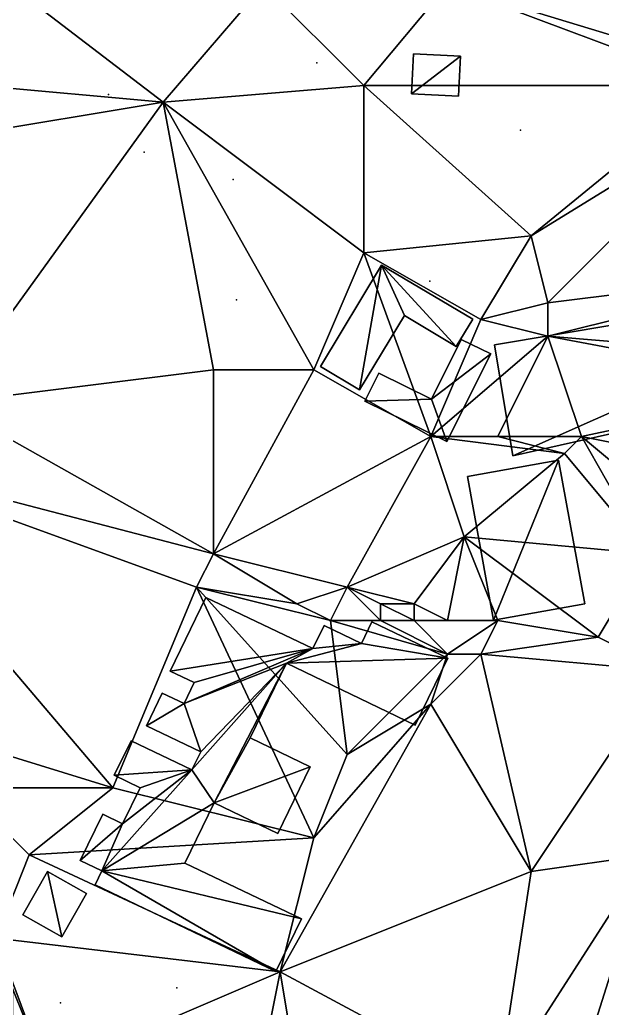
# Model space of a CAD drawing. Header units: metres. Extents: x -1103 to 901, y -902 to 905.
# Drawn here: x -987.1 to -917.5, y 541.6 to 659.9 of the extents above; entities that cross this region are included whole.
import ezdxf

# ---------------------------------------------------------------- set-up
doc = ezdxf.new("R2010")
doc.units = ezdxf.units.M
for name, color, linetype in [('OSM_BUILDING_FOOTPRINTS', 7, 'CONTINUOUS'), ('OSM_BUILDING_ROOFS', 1, 'CONTINUOUS'), ('OSM_BUILDING_WALLS', 8, 'CONTINUOUS'), ('OSM_TERRAIN', 3, 'CONTINUOUS'), ('OSM_TREES', 3, 'CONTINUOUS')]:
    doc.layers.add(name, color=color, linetype=linetype)

msp = doc.modelspace()

# ---------------------------------------------------------------- linework, layer by layer
at = {"layer": 'OSM_BUILDING_FOOTPRINTS'}
for points in [[(-940.06, 655.79, 11.07), (-934.46, 655.52, 11.07), (-934.69, 650.74, 11.07), (-940.3, 651, 11.07), (-940.06, 655.79, 11.07)], [(-943.88, 630.52, 11.87), (-932.99, 624.06, 11.87), (-934.96, 620.79, 11.87), (-941.16, 624.48, 11.87), (-946.51, 615.59, 11.87), (-951.2, 618.37, 11.87), (-943.88, 630.52, 11.87)], [(-930.37, 620.99, 12.12), (-878.78, 629.64, 12.12), (-876.6, 617.9, 12.12), (-892.84, 614.93, 12.12), (-890.7, 603.35, 12.12), (-909.06, 599.98, 12.12), (-911.2, 611.51, 12.12), (-928.2, 607.7, 12.12), (-930.37, 620.99, 12.12)], [(-934.37, 621.63, 11.91), (-930.83, 619.89, 11.91), (-936.07, 609.4, 11.91), (-945.88, 614.23, 11.91), (-944.21, 617.57, 11.91), (-937.93, 614.49, 11.91), (-934.37, 621.63, 11.91)], [(-933.63, 605.22, 12.85), (-922.72, 607.17, 12.85), (-919.6, 589.99, 12.85), (-930.51, 588.04, 12.85), (-933.63, 605.22, 12.85)], [(-964.89, 590.77, 14.65), (-969.17, 581.96, 14.65), (-966.28, 580.58, 14.65), (-967.5, 578.07, 14.65), (-970.1, 579.3, 14.65), (-972, 575.39, 14.65), (-965.51, 572.28, 14.65), (-966.56, 570.13, 14.65), (-973.84, 573.62, 14.65), (-975.86, 569.5, 14.65), (-972.74, 568, 14.65), (-974.84, 563.68, 14.65), (-977.23, 564.83, 14.65), (-979.91, 559.31, 14.65), (-977.33, 558.06, 14.65), (-978.13, 556.39, 14.65), (-956.51, 546.02, 14.65), (-953.45, 552.31, 14.65), (-967.4, 559, 14.65), (-963.89, 566.19, 14.65), (-956.29, 562.54, 14.65), (-952.41, 570.52, 14.65), (-959.6, 573.98, 14.65), (-955.27, 582.89, 14.65), (-939.89, 575.5, 14.65), (-935.98, 583.52, 14.65), (-945.04, 587.85, 14.65), (-946.3, 585.26, 14.65), (-950.75, 587.4, 14.65), (-952.1, 584.64, 14.65), (-964.89, 590.77, 14.65)], [(-986.78, 552.81, 14.88), (-983.84, 557.98, 14.88), (-979.15, 555.36, 14.88), (-982.1, 550.18, 14.88), (-986.78, 552.81, 14.88)]]:
    msp.add_polyline3d(points, close=True, dxfattribs=at)
at = {"layer": 'OSM_BUILDING_ROOFS'}
for points in [[(-934.46, 655.52, 16.27), (-940.06, 655.79, 16.27), (-940.3, 651, 16.27)], [(-934.46, 655.52, 16.27), (-940.3, 651, 16.27), (-934.69, 650.74, 16.27)], [(-943.88, 630.52, 17.07), (-951.2, 618.37, 17.07), (-946.51, 615.59, 17.07)], [(-943.88, 630.52, 17.07), (-946.51, 615.59, 17.07), (-941.16, 624.48, 17.07)], [(-943.88, 630.52, 17.07), (-941.16, 624.48, 17.07), (-934.96, 620.79, 17.07)], [(-943.88, 630.52, 17.07), (-934.96, 620.79, 17.07), (-932.99, 624.06, 17.07)], [(-878.78, 629.64, 23.71), (-930.37, 620.99, 23.71), (-928.2, 607.7, 23.71)], [(-878.78, 629.64, 23.71), (-928.2, 607.7, 23.71), (-911.2, 611.51, 23.71)], [(-930.83, 619.89, 17.11), (-934.37, 621.63, 17.11), (-937.93, 614.49, 17.11)], [(-937.93, 614.49, 17.11), (-936.07, 609.4, 17.11), (-930.83, 619.89, 17.11)], [(-937.93, 614.49, 17.11), (-944.21, 617.57, 17.11), (-945.88, 614.23, 17.11)], [(-937.93, 614.49, 17.11), (-945.88, 614.23, 17.11), (-936.07, 609.4, 17.11)], [(-922.72, 607.17, 24.45), (-933.63, 605.22, 24.45), (-930.51, 588.04, 24.45)], [(-922.72, 607.17, 24.45), (-930.51, 588.04, 24.45), (-919.6, 589.99, 24.45)], [(-952.1, 584.64, 26.25), (-964.89, 590.77, 26.25), (-969.17, 581.96, 26.25)], [(-935.98, 583.52, 26.25), (-945.04, 587.85, 26.25), (-946.3, 585.26, 26.25)], [(-946.3, 585.26, 26.25), (-950.75, 587.4, 26.25), (-952.1, 584.64, 26.25)], [(-955.27, 582.89, 26.25), (-935.98, 583.52, 26.25), (-946.3, 585.26, 26.25)], [(-955.27, 582.89, 26.25), (-946.3, 585.26, 26.25), (-952.1, 584.64, 26.25)], [(-952.1, 584.64, 26.25), (-969.17, 581.96, 26.25), (-966.28, 580.58, 26.25)], [(-952.1, 584.64, 26.25), (-966.28, 580.58, 26.25), (-967.5, 578.07, 26.25)], [(-955.27, 582.89, 26.25), (-952.1, 584.64, 26.25), (-967.5, 578.07, 26.25)], [(-955.27, 582.89, 26.25), (-967.5, 578.07, 26.25), (-965.51, 572.28, 26.25)], [(-966.56, 570.13, 26.25), (-963.89, 566.19, 26.25), (-955.27, 582.89, 26.25)], [(-955.27, 582.89, 26.25), (-965.51, 572.28, 26.25), (-966.56, 570.13, 26.25)], [(-963.89, 566.19, 26.25), (-959.6, 573.98, 26.25), (-955.27, 582.89, 26.25)], [(-955.27, 582.89, 26.25), (-939.89, 575.5, 26.25), (-935.98, 583.52, 26.25)], [(-967.5, 578.07, 26.25), (-970.1, 579.3, 26.25), (-972, 575.39, 26.25)], [(-967.5, 578.07, 26.25), (-972, 575.39, 26.25), (-965.51, 572.28, 26.25)], [(-966.56, 570.13, 26.25), (-973.84, 573.62, 26.25), (-975.86, 569.5, 26.25)], [(-963.89, 566.19, 26.25), (-952.41, 570.52, 26.25), (-959.6, 573.98, 26.25)], [(-966.56, 570.13, 26.25), (-974.84, 563.68, 26.25), (-977.33, 558.06, 26.25)], [(-966.56, 570.13, 26.25), (-977.33, 558.06, 26.25), (-963.89, 566.19, 26.25)], [(-966.56, 570.13, 26.25), (-975.86, 569.5, 26.25), (-972.74, 568, 26.25)], [(-966.56, 570.13, 26.25), (-972.74, 568, 26.25), (-974.84, 563.68, 26.25)], [(-963.89, 566.19, 26.25), (-956.29, 562.54, 26.25), (-952.41, 570.52, 26.25)], [(-977.33, 558.06, 26.25), (-967.4, 559, 26.25), (-963.89, 566.19, 26.25)], [(-974.84, 563.68, 26.25), (-977.23, 564.83, 26.25), (-979.91, 559.31, 26.25)], [(-974.84, 563.68, 26.25), (-979.91, 559.31, 26.25), (-977.33, 558.06, 26.25)], [(-977.33, 558.06, 26.25), (-978.13, 556.39, 26.25), (-956.51, 546.02, 26.25)], [(-977.33, 558.06, 26.25), (-953.45, 552.31, 26.25), (-967.4, 559, 26.25)], [(-977.33, 558.06, 26.25), (-956.51, 546.02, 26.25), (-953.45, 552.31, 26.25)], [(-983.84, 557.98, 20.08), (-986.78, 552.81, 20.08), (-982.1, 550.18, 20.08)], [(-983.84, 557.98, 20.08), (-982.1, 550.18, 20.08), (-979.15, 555.36, 20.08)]]:
    msp.add_3dface(points, dxfattribs=at)
at = {"layer": 'OSM_BUILDING_WALLS'}
for points in [[(-940.06, 655.79, 11.07), (-940.3, 651, 11.07), (-940.3, 651, 16.27)], [(-940.06, 655.79, 11.07), (-940.3, 651, 16.27), (-940.06, 655.79, 16.27)], [(-934.46, 655.52, 11.07), (-940.06, 655.79, 11.07), (-940.06, 655.79, 16.27)], [(-934.46, 655.52, 11.07), (-940.06, 655.79, 16.27), (-934.46, 655.52, 16.27)], [(-934.69, 650.74, 11.07), (-934.46, 655.52, 11.07), (-934.46, 655.52, 16.27)], [(-934.69, 650.74, 11.07), (-934.46, 655.52, 16.27), (-934.69, 650.74, 16.27)], [(-940.3, 651, 11.07), (-934.69, 650.74, 11.07), (-934.69, 650.74, 16.27)], [(-940.3, 651, 11.07), (-934.69, 650.74, 16.27), (-940.3, 651, 16.27)], [(-943.88, 630.52, 11.87), (-951.2, 618.37, 11.87), (-951.2, 618.37, 17.07)], [(-943.88, 630.52, 11.87), (-951.2, 618.37, 17.07), (-943.88, 630.52, 17.07)], [(-932.99, 624.06, 11.87), (-943.88, 630.52, 11.87), (-943.88, 630.52, 17.07)], [(-932.99, 624.06, 11.87), (-943.88, 630.52, 17.07), (-932.99, 624.06, 17.07)], [(-878.78, 629.64, 12.12), (-930.37, 620.99, 12.12), (-930.37, 620.99, 23.71)], [(-878.78, 629.64, 12.12), (-930.37, 620.99, 23.71), (-878.78, 629.64, 23.71)], [(-946.51, 615.59, 11.87), (-941.16, 624.48, 11.87), (-941.16, 624.48, 17.07)], [(-946.51, 615.59, 11.87), (-941.16, 624.48, 17.07), (-946.51, 615.59, 17.07)], [(-941.16, 624.48, 11.87), (-934.96, 620.79, 11.87), (-934.96, 620.79, 17.07)], [(-941.16, 624.48, 11.87), (-934.96, 620.79, 17.07), (-941.16, 624.48, 17.07)], [(-934.96, 620.79, 11.87), (-932.99, 624.06, 11.87), (-932.99, 624.06, 17.07)], [(-934.96, 620.79, 11.87), (-932.99, 624.06, 17.07), (-934.96, 620.79, 17.07)], [(-934.37, 621.63, 11.91), (-937.93, 614.49, 11.91), (-937.93, 614.49, 17.11)], [(-934.37, 621.63, 11.91), (-937.93, 614.49, 17.11), (-934.37, 621.63, 17.11)], [(-930.83, 619.89, 11.91), (-934.37, 621.63, 11.91), (-934.37, 621.63, 17.11)], [(-930.83, 619.89, 11.91), (-934.37, 621.63, 17.11), (-930.83, 619.89, 17.11)], [(-930.37, 620.99, 12.12), (-928.2, 607.7, 12.12), (-928.2, 607.7, 23.71)], [(-930.37, 620.99, 12.12), (-928.2, 607.7, 23.71), (-930.37, 620.99, 23.71)], [(-936.07, 609.4, 11.91), (-930.83, 619.89, 11.91), (-930.83, 619.89, 17.11)], [(-936.07, 609.4, 11.91), (-930.83, 619.89, 17.11), (-936.07, 609.4, 17.11)], [(-951.2, 618.37, 11.87), (-946.51, 615.59, 11.87), (-946.51, 615.59, 17.07)], [(-951.2, 618.37, 11.87), (-946.51, 615.59, 17.07), (-951.2, 618.37, 17.07)], [(-944.21, 617.57, 11.91), (-945.88, 614.23, 11.91), (-945.88, 614.23, 17.11)], [(-944.21, 617.57, 11.91), (-945.88, 614.23, 17.11), (-944.21, 617.57, 17.11)], [(-937.93, 614.49, 11.91), (-944.21, 617.57, 11.91), (-944.21, 617.57, 17.11)], [(-937.93, 614.49, 11.91), (-944.21, 617.57, 17.11), (-937.93, 614.49, 17.11)], [(-945.88, 614.23, 11.91), (-936.07, 609.4, 11.91), (-936.07, 609.4, 17.11)], [(-945.88, 614.23, 11.91), (-936.07, 609.4, 17.11), (-945.88, 614.23, 17.11)], [(-928.2, 607.7, 12.12), (-911.2, 611.51, 12.12), (-911.2, 611.51, 23.71)], [(-928.2, 607.7, 12.12), (-911.2, 611.51, 23.71), (-928.2, 607.7, 23.71)], [(-922.72, 607.17, 12.85), (-933.63, 605.22, 12.85), (-933.63, 605.22, 24.45)], [(-922.72, 607.17, 12.85), (-933.63, 605.22, 24.45), (-922.72, 607.17, 24.45)], [(-919.6, 589.99, 12.85), (-922.72, 607.17, 12.85), (-922.72, 607.17, 24.45)], [(-919.6, 589.99, 12.85), (-922.72, 607.17, 24.45), (-919.6, 589.99, 24.45)], [(-933.63, 605.22, 12.85), (-930.51, 588.04, 12.85), (-930.51, 588.04, 24.45)], [(-933.63, 605.22, 12.85), (-930.51, 588.04, 24.45), (-933.63, 605.22, 24.45)], [(-964.89, 590.77, 14.65), (-969.17, 581.96, 14.65), (-969.17, 581.96, 26.25)], [(-964.89, 590.77, 14.65), (-969.17, 581.96, 26.25), (-964.89, 590.77, 26.25)], [(-952.1, 584.64, 14.65), (-964.89, 590.77, 14.65), (-964.89, 590.77, 26.25)], [(-952.1, 584.64, 14.65), (-964.89, 590.77, 26.25), (-952.1, 584.64, 26.25)], [(-930.51, 588.04, 12.85), (-919.6, 589.99, 12.85), (-919.6, 589.99, 24.45)], [(-930.51, 588.04, 12.85), (-919.6, 589.99, 24.45), (-930.51, 588.04, 24.45)], [(-945.04, 587.85, 14.65), (-946.3, 585.26, 14.65), (-946.3, 585.26, 26.25)], [(-945.04, 587.85, 14.65), (-946.3, 585.26, 26.25), (-945.04, 587.85, 26.25)], [(-935.98, 583.52, 14.65), (-945.04, 587.85, 14.65), (-945.04, 587.85, 26.25)], [(-935.98, 583.52, 14.65), (-945.04, 587.85, 26.25), (-935.98, 583.52, 26.25)], [(-950.75, 587.4, 14.65), (-952.1, 584.64, 14.65), (-952.1, 584.64, 26.25)], [(-950.75, 587.4, 14.65), (-952.1, 584.64, 26.25), (-950.75, 587.4, 26.25)], [(-946.3, 585.26, 14.65), (-950.75, 587.4, 14.65), (-950.75, 587.4, 26.25)], [(-946.3, 585.26, 14.65), (-950.75, 587.4, 26.25), (-946.3, 585.26, 26.25)], [(-959.6, 573.98, 14.65), (-955.27, 582.89, 14.65), (-955.27, 582.89, 26.25)], [(-959.6, 573.98, 14.65), (-955.27, 582.89, 26.25), (-959.6, 573.98, 26.25)], [(-955.27, 582.89, 14.65), (-939.89, 575.5, 14.65), (-939.89, 575.5, 26.25)], [(-955.27, 582.89, 14.65), (-939.89, 575.5, 26.25), (-955.27, 582.89, 26.25)], [(-939.89, 575.5, 14.65), (-935.98, 583.52, 14.65), (-935.98, 583.52, 26.25)], [(-939.89, 575.5, 14.65), (-935.98, 583.52, 26.25), (-939.89, 575.5, 26.25)], [(-969.17, 581.96, 14.65), (-966.28, 580.58, 14.65), (-966.28, 580.58, 26.25)], [(-969.17, 581.96, 14.65), (-966.28, 580.58, 26.25), (-969.17, 581.96, 26.25)], [(-966.28, 580.58, 14.65), (-967.5, 578.07, 14.65), (-967.5, 578.07, 26.25)], [(-966.28, 580.58, 14.65), (-967.5, 578.07, 26.25), (-966.28, 580.58, 26.25)], [(-970.1, 579.3, 14.65), (-972, 575.39, 14.65), (-972, 575.39, 26.25)], [(-970.1, 579.3, 14.65), (-972, 575.39, 26.25), (-970.1, 579.3, 26.25)], [(-967.5, 578.07, 14.65), (-970.1, 579.3, 14.65), (-970.1, 579.3, 26.25)], [(-967.5, 578.07, 14.65), (-970.1, 579.3, 26.25), (-967.5, 578.07, 26.25)], [(-972, 575.39, 14.65), (-965.51, 572.28, 14.65), (-965.51, 572.28, 26.25)], [(-972, 575.39, 14.65), (-965.51, 572.28, 26.25), (-972, 575.39, 26.25)], [(-973.84, 573.62, 14.65), (-975.86, 569.5, 14.65), (-975.86, 569.5, 26.25)], [(-973.84, 573.62, 14.65), (-975.86, 569.5, 26.25), (-973.84, 573.62, 26.25)], [(-966.56, 570.13, 14.65), (-973.84, 573.62, 14.65), (-973.84, 573.62, 26.25)], [(-966.56, 570.13, 14.65), (-973.84, 573.62, 26.25), (-966.56, 570.13, 26.25)], [(-952.41, 570.52, 14.65), (-959.6, 573.98, 14.65), (-959.6, 573.98, 26.25)], [(-952.41, 570.52, 14.65), (-959.6, 573.98, 26.25), (-952.41, 570.52, 26.25)], [(-965.51, 572.28, 14.65), (-966.56, 570.13, 14.65), (-966.56, 570.13, 26.25)], [(-965.51, 572.28, 14.65), (-966.56, 570.13, 26.25), (-965.51, 572.28, 26.25)], [(-956.29, 562.54, 14.65), (-952.41, 570.52, 14.65), (-952.41, 570.52, 26.25)], [(-956.29, 562.54, 14.65), (-952.41, 570.52, 26.25), (-956.29, 562.54, 26.25)], [(-975.86, 569.5, 14.65), (-972.74, 568, 14.65), (-972.74, 568, 26.25)], [(-975.86, 569.5, 14.65), (-972.74, 568, 26.25), (-975.86, 569.5, 26.25)], [(-972.74, 568, 14.65), (-974.84, 563.68, 14.65), (-974.84, 563.68, 26.25)], [(-972.74, 568, 14.65), (-974.84, 563.68, 26.25), (-972.74, 568, 26.25)], [(-967.4, 559, 14.65), (-963.89, 566.19, 14.65), (-963.89, 566.19, 26.25)], [(-967.4, 559, 14.65), (-963.89, 566.19, 26.25), (-967.4, 559, 26.25)], [(-963.89, 566.19, 14.65), (-956.29, 562.54, 14.65), (-956.29, 562.54, 26.25)], [(-963.89, 566.19, 14.65), (-956.29, 562.54, 26.25), (-963.89, 566.19, 26.25)], [(-977.23, 564.83, 14.65), (-979.91, 559.31, 14.65), (-979.91, 559.31, 26.25)], [(-977.23, 564.83, 14.65), (-979.91, 559.31, 26.25), (-977.23, 564.83, 26.25)], [(-974.84, 563.68, 14.65), (-977.23, 564.83, 14.65), (-977.23, 564.83, 26.25)], [(-974.84, 563.68, 14.65), (-977.23, 564.83, 26.25), (-974.84, 563.68, 26.25)], [(-979.91, 559.31, 14.65), (-977.33, 558.06, 14.65), (-977.33, 558.06, 26.25)], [(-979.91, 559.31, 14.65), (-977.33, 558.06, 26.25), (-979.91, 559.31, 26.25)], [(-977.33, 558.06, 14.65), (-978.13, 556.39, 14.65), (-978.13, 556.39, 26.25)], [(-977.33, 558.06, 14.65), (-978.13, 556.39, 26.25), (-977.33, 558.06, 26.25)], [(-953.45, 552.31, 14.65), (-967.4, 559, 14.65), (-967.4, 559, 26.25)], [(-953.45, 552.31, 14.65), (-967.4, 559, 26.25), (-953.45, 552.31, 26.25)], [(-983.84, 557.98, 14.88), (-986.78, 552.81, 14.88), (-986.78, 552.81, 20.08)], [(-983.84, 557.98, 14.88), (-986.78, 552.81, 20.08), (-983.84, 557.98, 20.08)], [(-979.15, 555.36, 14.88), (-983.84, 557.98, 14.88), (-983.84, 557.98, 20.08)], [(-979.15, 555.36, 14.88), (-983.84, 557.98, 20.08), (-979.15, 555.36, 20.08)], [(-978.13, 556.39, 14.65), (-956.51, 546.02, 14.65), (-956.51, 546.02, 26.25)], [(-978.13, 556.39, 14.65), (-956.51, 546.02, 26.25), (-978.13, 556.39, 26.25)], [(-982.1, 550.18, 14.88), (-979.15, 555.36, 14.88), (-979.15, 555.36, 20.08)], [(-982.1, 550.18, 14.88), (-979.15, 555.36, 20.08), (-982.1, 550.18, 20.08)], [(-986.78, 552.81, 14.88), (-982.1, 550.18, 14.88), (-982.1, 550.18, 20.08)], [(-986.78, 552.81, 14.88), (-982.1, 550.18, 20.08), (-986.78, 552.81, 20.08)], [(-956.51, 546.02, 14.65), (-953.45, 552.31, 14.65), (-953.45, 552.31, 26.25)], [(-956.51, 546.02, 14.65), (-953.45, 552.31, 26.25), (-956.51, 546.02, 26.25)]]:
    msp.add_3dface(points, dxfattribs=at)
at = {"layer": 'OSM_TERRAIN'}
for points in [[(-992, 652, 15.9), (-970, 650, 15.16), (-1004, 676, 15.7)], [(-970, 650, 15.16), (-958, 664, 14.06), (-1004, 676, 15.7)], [(-890, 650, 13.09), (-890, 670, 13.22), (-936, 664, 13.23)], [(-970, 650, 15.16), (-946, 652, 13.13), (-958, 664, 14.06)], [(-946, 652, 13.13), (-936, 664, 13.23), (-958, 664, 14.06)], [(-946, 652, 13.13), (-904, 652, 13.11), (-936, 664, 13.23)], [(-904, 652, 13.11), (-890, 650, 13.09), (-936, 664, 13.23)], [(-970, 650, 15.16), (-992, 652, 15.9), (-994, 646, 15.47)], [(-970, 650, 15.16), (-946, 632, 13.93), (-946, 652, 13.13)], [(-926, 634, 13.18), (-946, 652, 13.13), (-946, 632, 13.93)], [(-926, 634, 13.18), (-904, 652, 13.11), (-946, 652, 13.13)], [(-926, 634, 13.18), (-900, 650, 13.6), (-904, 652, 13.11)], [(-996, 614, 15.04), (-964, 618, 14.89), (-970, 650, 15.16)], [(-996, 614, 15.04), (-970, 650, 15.16), (-994, 646, 15.47)], [(-964, 618, 14.89), (-952, 618, 13.98), (-970, 650, 15.16)], [(-952, 618, 13.98), (-946, 632, 13.93), (-970, 650, 15.16)], [(-924, 626, 13.6), (-900, 650, 13.6), (-926, 634, 13.18)], [(-924, 626, 13.6), (-892, 630, 14.31), (-900, 650, 13.6)], [(-946, 632, 13.93), (-932, 624, 13.88), (-926, 634, 13.18)], [(-924, 626, 13.6), (-926, 634, 13.18), (-932, 624, 13.88)], [(-952, 618, 13.98), (-938, 610, 14.07), (-946, 632, 13.93)], [(-938, 610, 14.07), (-932, 624, 13.88), (-946, 632, 13.93)], [(-876, 618, 14.62), (-892, 630, 14.31), (-924, 622, 14.44)], [(-924, 622, 14.44), (-892, 630, 14.31), (-924, 626, 13.6)], [(-932, 624, 13.88), (-924, 622, 14.44), (-924, 626, 13.6)], [(-938, 610, 14.07), (-924, 622, 14.44), (-932, 624, 13.88)], [(-930, 610, 14.39), (-924, 622, 14.44), (-938, 610, 14.07)], [(-930, 610, 14.39), (-920, 610, 14.45), (-924, 622, 14.44)], [(-920, 610, 14.45), (-892, 616, 14.44), (-924, 622, 14.44)], [(-924, 622, 14.44), (-892, 616, 14.44), (-876, 618, 14.62)], [(-964, 596, 15.94), (-964, 618, 14.89), (-996, 614, 15.04)], [(-938, 610, 14.07), (-952, 618, 13.98), (-964, 596, 15.94)], [(-964, 596, 15.94), (-952, 618, 13.98), (-964, 618, 14.89)], [(-920, 610, 14.45), (-890, 604, 14.56), (-892, 616, 14.44)], [(-1010, 608, 14.83), (-964, 596, 15.94), (-996, 614, 15.04)], [(-964, 596, 15.94), (-948, 592, 15.56), (-938, 610, 14.07)], [(-948, 592, 15.56), (-934, 598, 14.94), (-938, 610, 14.07)], [(-934, 598, 14.94), (-922, 608, 14.8), (-938, 610, 14.07)], [(-922, 608, 14.8), (-930, 610, 14.39), (-938, 610, 14.07)], [(-922, 608, 14.8), (-920, 610, 14.45), (-930, 610, 14.39)], [(-912, 596, 14.98), (-920, 610, 14.45), (-922, 608, 14.8)], [(-912, 596, 14.98), (-908, 600, 14.46), (-920, 610, 14.45)], [(-908, 600, 14.46), (-890, 604, 14.56), (-920, 610, 14.45)], [(-1002, 576, 15.22), (-976, 568, 16.79), (-1010, 608, 14.83)], [(-976, 568, 16.79), (-966, 592, 16.55), (-1010, 608, 14.83)], [(-966, 592, 16.55), (-964, 596, 15.94), (-1010, 608, 14.83)], [(-934, 598, 14.94), (-912, 596, 14.98), (-922, 608, 14.8)], [(-948, 592, 15.56), (-940, 590, 15.59), (-934, 598, 14.94)], [(-936, 588, 15.66), (-934, 598, 14.94), (-940, 590, 15.59)], [(-936, 588, 15.66), (-930, 588, 14.96), (-934, 598, 14.94)], [(-930, 588, 14.96), (-918, 586, 15.27), (-934, 598, 14.94)], [(-918, 586, 15.27), (-912, 596, 14.98), (-934, 598, 14.94)], [(-966, 592, 16.55), (-954, 590, 15.95), (-964, 596, 15.94)], [(-954, 590, 15.95), (-948, 592, 15.56), (-964, 596, 15.94)], [(-918, 586, 15.27), (-910, 582, 15), (-912, 596, 14.98)], [(-976, 568, 16.79), (-952, 562, 17), (-966, 592, 16.55)], [(-952, 562, 17), (-948, 572, 16.96), (-966, 592, 16.55)], [(-948, 572, 16.96), (-950, 588, 16.64), (-966, 592, 16.55)], [(-950, 588, 16.64), (-954, 590, 15.95), (-966, 592, 16.55)], [(-950, 588, 16.64), (-948, 592, 15.56), (-954, 590, 15.95)], [(-950, 588, 16.64), (-944, 588, 16.67), (-948, 592, 15.56)], [(-944, 588, 16.67), (-944, 590, 16.13), (-948, 592, 15.56)], [(-948, 592, 15.56), (-944, 590, 16.13), (-940, 590, 15.59)], [(-944, 588, 16.67), (-940, 588, 16.2), (-944, 590, 16.13)], [(-940, 588, 16.2), (-940, 590, 15.59), (-944, 590, 16.13)], [(-940, 588, 16.2), (-936, 588, 15.66), (-940, 590, 15.59)], [(-948, 572, 16.96), (-936, 584, 16.72), (-950, 588, 16.64)], [(-936, 584, 16.72), (-944, 588, 16.67), (-950, 588, 16.64)], [(-936, 584, 16.72), (-940, 588, 16.2), (-944, 588, 16.67)], [(-936, 584, 16.72), (-930, 588, 14.96), (-940, 588, 16.2)], [(-940, 588, 16.2), (-930, 588, 14.96), (-936, 588, 15.66)], [(-936, 584, 16.72), (-932, 584, 15.81), (-930, 588, 14.96)], [(-932, 584, 15.81), (-918, 586, 15.27), (-930, 588, 14.96)], [(-932, 584, 15.81), (-910, 582, 15), (-918, 586, 15.27)], [(-938, 578, 16.75), (-936, 584, 16.72), (-948, 572, 16.96)], [(-926, 558, 15.71), (-932, 584, 15.81), (-938, 578, 16.75)], [(-938, 578, 16.75), (-932, 584, 15.81), (-936, 584, 16.72)], [(-926, 558, 15.71), (-910, 582, 15), (-932, 584, 15.81)], [(-912, 560, 14.54), (-910, 582, 15), (-926, 558, 15.71)], [(-956, 546, 16.79), (-938, 578, 16.75), (-952, 562, 17)], [(-956, 546, 16.79), (-926, 558, 15.71), (-938, 578, 16.75)], [(-952, 562, 17), (-938, 578, 16.75), (-948, 572, 16.96)], [(-994, 568, 16.25), (-976, 568, 16.79), (-1002, 576, 15.22)], [(-990, 550, 16.87), (-986, 560, 16.87), (-994, 568, 16.25)], [(-986, 560, 16.87), (-976, 568, 16.79), (-994, 568, 16.25)], [(-986, 560, 16.87), (-952, 562, 17), (-976, 568, 16.79)], [(-956, 546, 16.79), (-952, 562, 17), (-986, 560, 16.87)], [(-990, 550, 16.87), (-956, 546, 16.79), (-986, 560, 16.87)], [(-924, 522, 14.14), (-912, 560, 14.54), (-930, 532, 14.63)], [(-930, 532, 14.63), (-912, 560, 14.54), (-926, 558, 15.71)], [(-924, 522, 14.14), (-906, 542, 14.13), (-912, 560, 14.54)], [(-956, 546, 16.79), (-930, 532, 14.63), (-926, 558, 15.71)], [(-988, 544, 16.48), (-984, 534, 16.91), (-990, 550, 16.87)], [(-984, 534, 16.91), (-956, 546, 16.79), (-990, 550, 16.87)], [(-984, 534, 16.91), (-958, 536, 16.47), (-956, 546, 16.79)], [(-958, 536, 16.47), (-954, 534, 16.03), (-956, 546, 16.79)], [(-956, 546, 16.79), (-954, 534, 16.03), (-930, 532, 14.63)], [(-988, 536, 16.43), (-984, 534, 16.91), (-988, 544, 16.48)], [(-912, 500, 13.96), (-906, 542, 14.13), (-924, 522, 14.14)]]:
    msp.add_3dface(points, dxfattribs=at)
at = {"layer": 'OSM_TREES'}
for p in [(-951.63, 654.7, 13.59), (-976.55, 650.92, 15.37), (-927.27, 646.67, 13.14), (-972.26, 644.02, 15.13), (-961.63, 640.77, 14.69), (-938.12, 628.59, 13.85), (-961.22, 626.35, 14.63), (-968.37, 544.08, 16.83), (-982.28, 542.26, 16.88)]:
    msp.add_point(p, dxfattribs=at)

doc.saveas('drawing.dxf')
